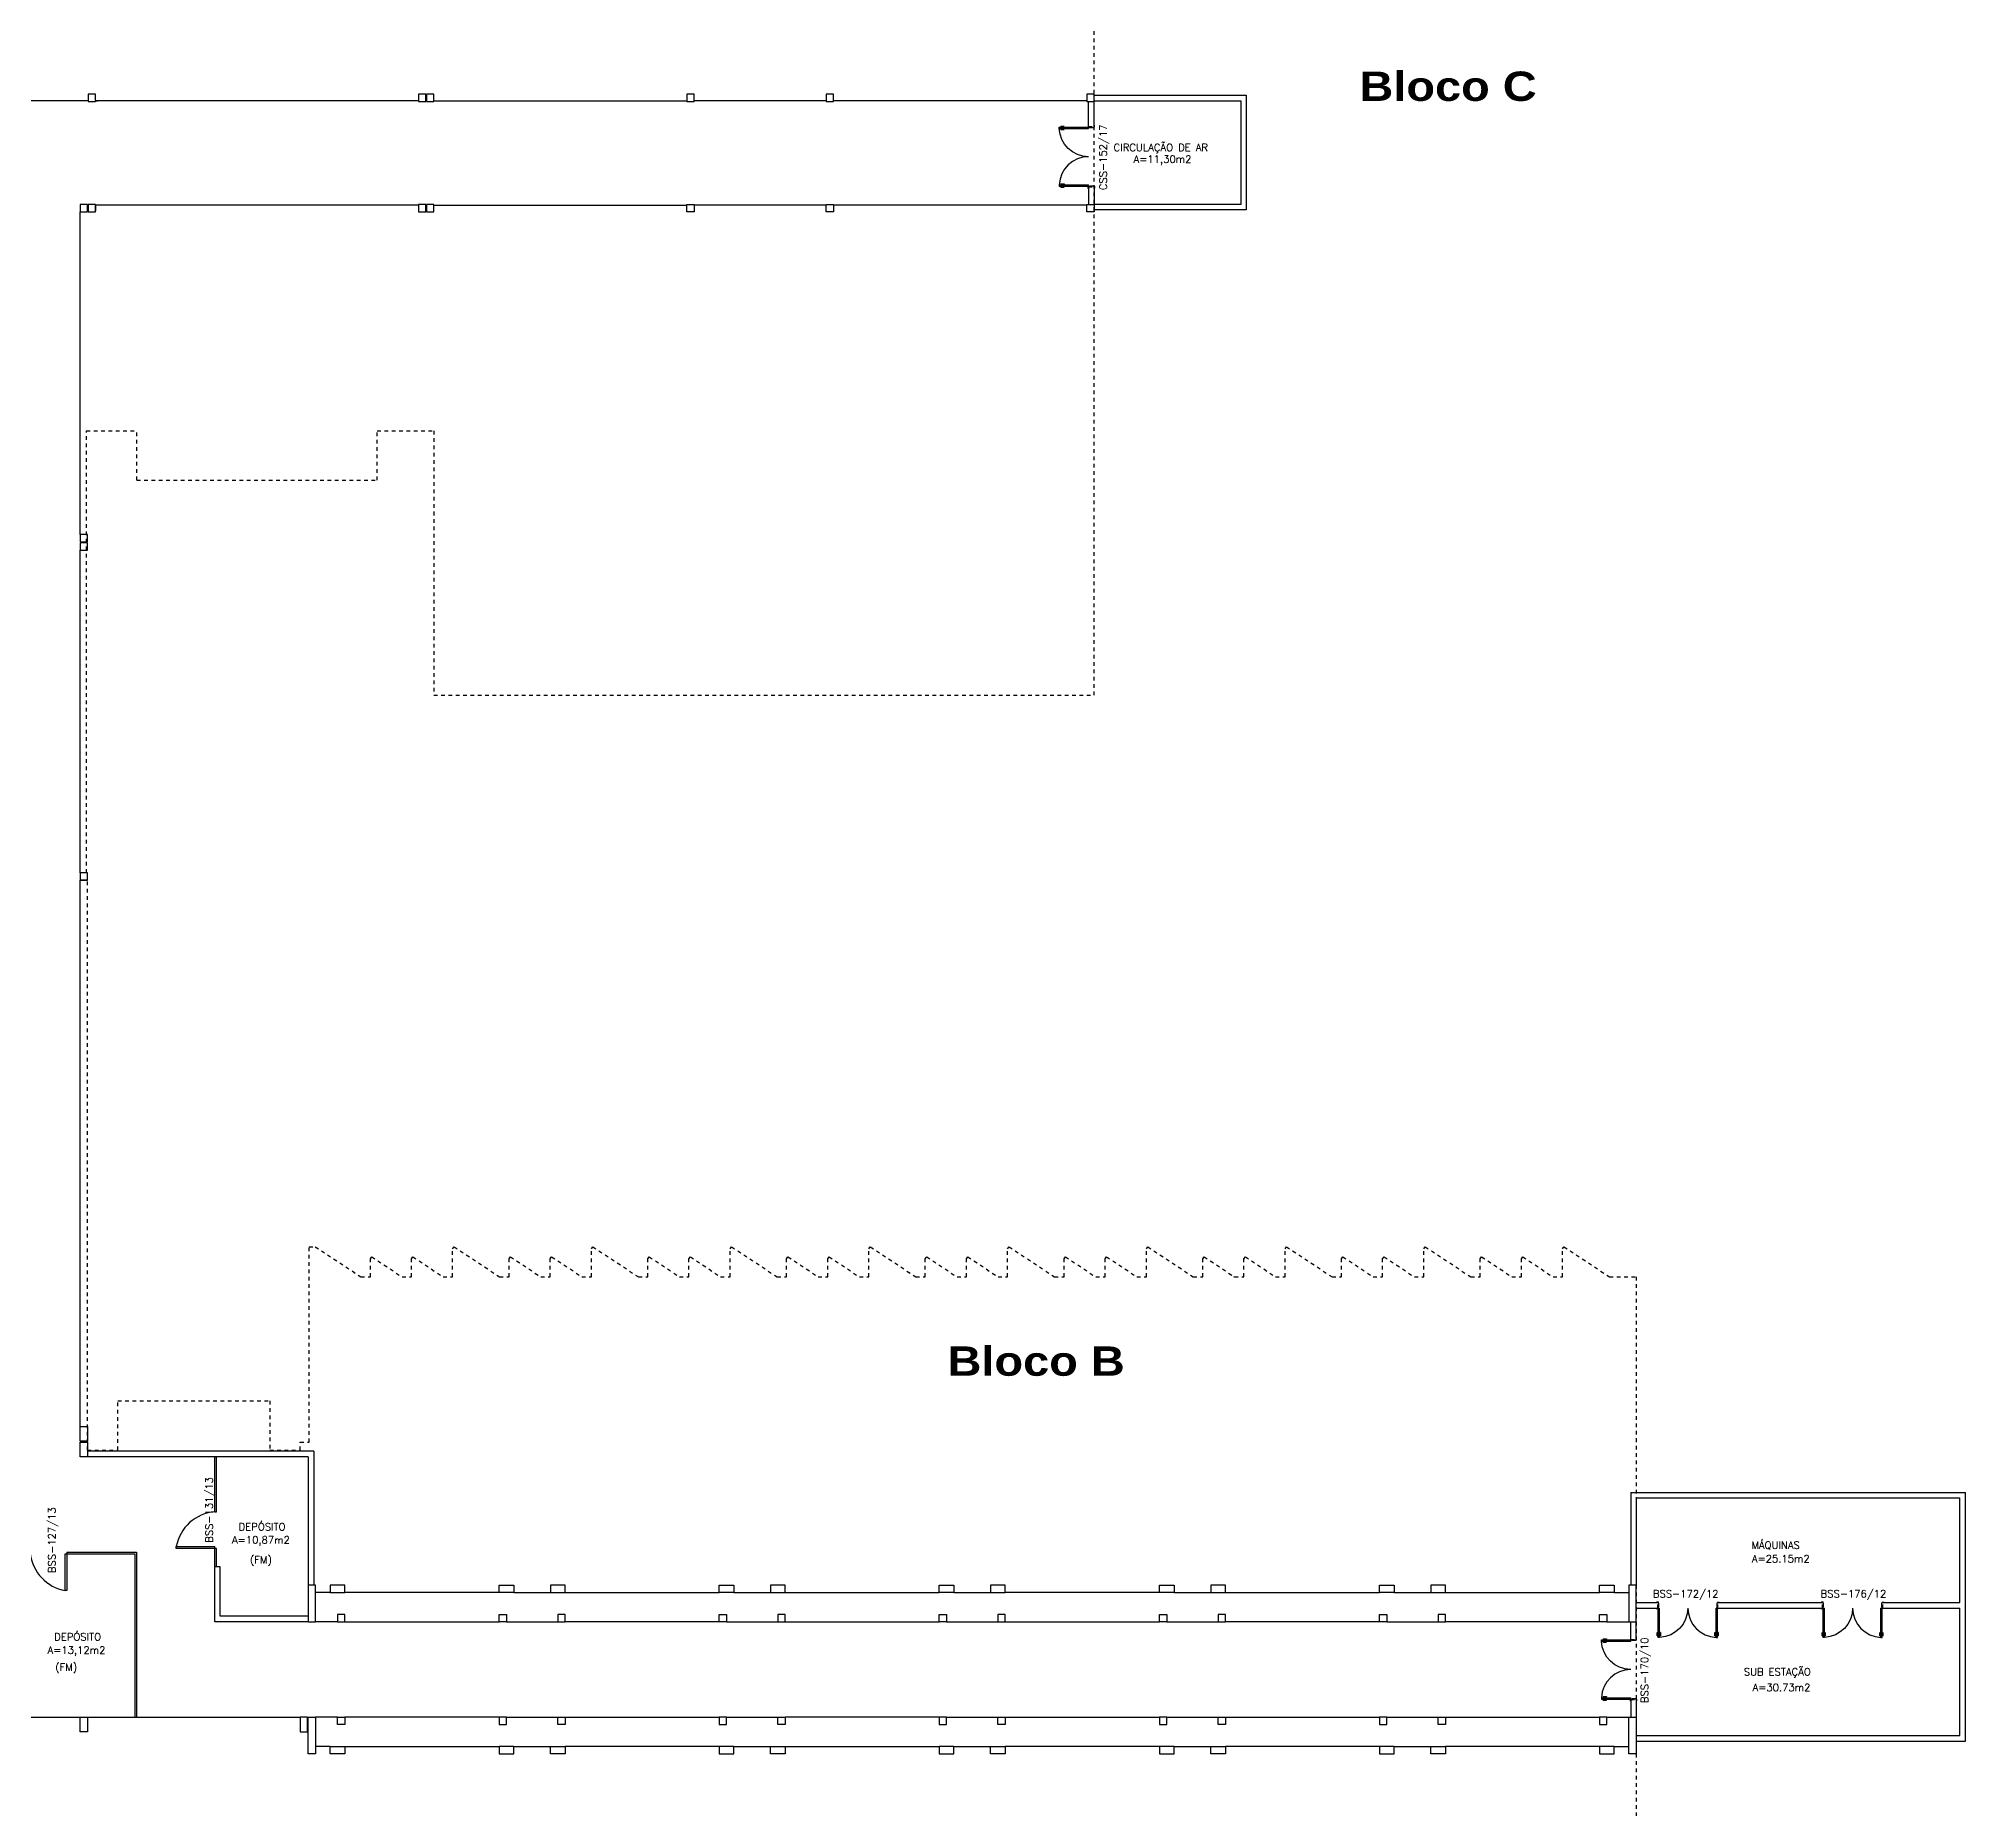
# Model space of a CAD drawing. Extents: x -163 to 27, y -22 to 134.
# Drawn here: x -25.3 to 27.3, y 42.8 to 91.1 of the extents above; entities that cross this region are included whole.
import ezdxf

# ---------------------------------------------------------------- set-up
doc = ezdxf.new("R2010")
doc.units = 0
doc.header["$LTSCALE"] = 0.02
doc.header["$MEASUREMENT"] = 0
doc.linetypes.add('HIDDEN', pattern=[0.375, 0.25, -0.125])
doc.layers.get('0').update_dxf_attribs({"linetype": 'CONTINUOUS'})
for name, color, linetype in [('01', 1, 'CONTINUOUS'), ('ALV', 2, 'CONTINUOUS'), ('ENDEREÇO', 2, 'CONTINUOUS'), ('MACANETA', 2, 'CONTINUOUS'), ('MARCO', 2, 'CONTINUOUS'), ('PILARES', 3, 'CONTINUOUS'), ('PORTA', 2, 'CONTINUOUS'), ('PROJ', 1, 'HIDDEN'), ('TEXTO', 2, 'CONTINUOUS'), ('TEXTO-CARIMBO-EDITAVEL', 3, 'CONTINUOUS'), ('ÁREA', 2, 'CONTINUOUS')]:
    doc.layers.add(name, color=color, linetype=linetype)
doc.styles.add('ARIAL', font='')
doc.styles.add('UNB-100', font='simplex.shx', dxfattribs={"height": 0.2})
doc.styles.add('UNB1-100', font='simplex.shx', dxfattribs={"height": 0.2})
doc.styles.get('ARIAL').set_extended_font_data('Arial Black')

# ---------------------------------------------------------------- blocks, each defined once
blk = doc.blocks.new('PL4')
for p, q in [((0, 0.4), (0.2, 0.4)), ((0, 0), (0, 0.4)), ((0.2, 0), (0, 0)), ((0.2, 0.4), (0.2, 0))]:
    blk.add_line(p, q)
blk = doc.blocks.new('PL')
for p, q in [((0.25, 0.25), (0.25, 0.45)), ((0.25, 0.45), (0.45, 0.45)), ((0.45, 0.25), (0.25, 0.25)), ((0.45, 0.45), (0.45, 0.25))]:
    blk.add_line(p, q)
blk = doc.blocks.new('DOOR-80')
at = {"layer": 'MACANETA', "color": 1}
for p, q in [((-0.08, -0.755), (-0.08, -0.665)), ((-0.08, -0.665), (-0.075, -0.665)), ((-0.08, -0.755), (-0.053, -0.755)), ((-0.075, -0.755), (-0.075, -0.665)), ((-0.075, -0.735), (-0.053, -0.735)), ((-0.053, -0.728), (-0.05, -0.728)), ((-0.053, -0.763), (-0.053, -0.728)), ((-0.053, -0.763), (-0.05, -0.763)), ((-0.012, -0.728), (-0.015, -0.728)), ((-0.012, -0.763), (-0.015, -0.763)), ((-0.012, -0.763), (-0.012, -0.728)), ((0.01, -0.735), (-0.012, -0.735)), ((0.015, -0.755), (-0.012, -0.755)), ((0.01, -0.755), (0.01, -0.665)), ((0.015, -0.665), (0.01, -0.665)), ((0.015, -0.755), (0.015, -0.665))]:
    blk.add_line(p, q, dxfattribs=at)
at = {"layer": 'PORTA'}
for p, q in [((-0.05, -0.8), (-0.05, 0)), ((-0.015, 0), (-0.05, 0)), ((-0.015, -0.8), (-0.015, 0)), ((-0.05, -0.8), (-0.015, -0.8))]:
    blk.add_line(p, q, dxfattribs=at)
at = {"layer": 'PORTA', "color": 1}
blk.add_arc((-0.02, 0), 0.8, 180, 267.8509, dxfattribs=at)

msp = doc.modelspace()

# ---------------------------------------------------------------- linework, layer by layer
at = {"layer": '01'}
for p, q in [((-20.45, 50.91), (-20.45, 52.41)), ((-20.4, 50.91), (-20.4, 52.41)), ((-20.45, 50.91), (-20.4, 50.91)), ((-21.5, 49.96), (-20.45, 49.96)), ((-21.5, 49.91), (-21.5, 49.96)), ((-20.4, 49.91), (-21.5, 49.91)), ((-20.45, 49.41), (-20.45, 49.96)), ((-20.4, 49.41), (-20.4, 49.91)), ((-24.53, 48.759), (-24.53, 49.759)), ((-24.53, 49.759), (-22.63, 49.759)), ((-24.48, 49.809), (-24.48, 48.759)), ((-24.48, 49.809), (-22.58, 49.809)), ((-22.63, 49.759), (-22.63, 45.309)), ((-22.58, 49.809), (-22.58, 45.309)), ((-24.48, 48.759), (-24.53, 48.759)), ((-17.1, 47.91), (-17.7, 47.91)), ((-17.1, 47.91), (-17.7, 47.91)), ((-16.9, 47.91), (-12.7, 47.91)), ((-12.5, 47.91), (-11.1, 47.91)), ((-6.7, 47.91), (-10.9, 47.91)), ((-6.5, 47.91), (-5.1, 47.91)), ((-4.9, 47.91), (-0.7, 47.91)), ((-0.5, 47.91), (0.9, 47.91)), ((1.1, 47.91), (5.3, 47.91)), ((5.5, 47.91), (6.9, 47.91)), ((11.3, 47.91), (7.1, 47.91)), ((11.5, 47.91), (12.9, 47.91)), ((17.3, 47.91), (13.1, 47.91)), ((-17.1, 45.31), (-17.7, 45.31)), ((-17.1, 45.31), (-17.7, 45.31)), ((-12.7, 45.31), (-16.9, 45.31)), ((-12.5, 45.31), (-11.1, 45.31)), ((-10.9, 45.31), (-6.7, 45.31)), ((-6.5, 45.31), (-5.1, 45.31)), ((-0.7, 45.31), (-4.9, 45.31)), ((-0.5, 45.31), (0.9, 45.31)), ((1.1, 45.31), (5.3, 45.31)), ((5.5, 45.31), (6.9, 45.31)), ((7.1, 45.31), (11.3, 45.31)), ((11.5, 45.31), (12.9, 45.31)), ((13.1, 45.31), (17.3, 45.31)), ((17.5, 45.31), (18.1, 45.31)), ((17.578, 45.31), (17.886, 45.31))]:
    msp.add_line(p, q, dxfattribs=at)
for centre, radius, start, end in [((-20.351, 49.745), 1.169, 94.8778, 169.3974), ((-24.308, 49.921), 1.183, 187.886, 259.1764)]:
    msp.add_arc(centre, radius, start, end, dxfattribs=at)
at = {"layer": 'ALV'}
for p, q in [((-23.9, 89.367), (-29.945, 89.367)), ((-23.7, 89.367), (-23.7, 89.517)), ((-14.9, 89.367), (-23.7, 89.367)), ((-23.7, 89.367), (-23.65, 89.367)), ((-14.48, 89.367), (-7.58, 89.367)), ((-3.78, 89.367), (-7.38, 89.367)), ((3.32, 89.367), (-3.58, 89.367)), ((3.37, 88.662), (3.37, 89.342)), ((3.52, 89.517), (7.67, 89.517)), ((3.52, 89.367), (7.52, 89.367)), ((3.52, 88.662), (3.52, 89.342)), ((7.52, 89.367), (7.52, 86.542)), ((7.67, 89.517), (7.67, 86.392)), ((3.37, 87.022), (3.37, 86.542)), ((3.52, 87.022), (3.52, 86.542)), ((-24.12, 77.542), (-24.12, 86.342)), ((-23.7, 86.517), (-23.7, 86.367)), ((-14.9, 86.517), (-23.7, 86.517)), ((-14.48, 86.517), (-7.58, 86.517)), ((-7.58, 86.367), (-7.58, 86.517)), ((-3.78, 86.517), (-7.38, 86.517)), ((3.32, 86.517), (-3.58, 86.517)), ((-3.58, 86.517), (-3.58, 86.367)), ((7.52, 86.542), (3.52, 86.542)), ((7.67, 86.392), (3.52, 86.392)), ((-24.12, 68.322), (-24.12, 77.122)), ((-24.12, 53.231), (-24.12, 68.122)), ((-23.92, 68.122), (-24.12, 68.122)), ((-17.75, 52.56), (-23.92, 52.559)), ((-17.75, 52.56), (-17.75, 48.91)), ((-17.9, 52.41), (-23.92, 52.409)), ((-17.9, 52.41), (-17.9, 48.91)), ((18.15, 51.435), (27.275, 51.435)), ((18.15, 51.435), (18.15, 48.91)), ((18.3, 51.285), (27.125, 51.285)), ((18.3, 51.285), (18.3, 48.91)), ((27.125, 48.435), (27.125, 51.285)), ((27.275, 44.66), (27.275, 51.435)), ((-20.45, 47.91), (-20.45, 49.41)), ((-20.3, 49.41), (-20.45, 49.41)), ((-20.3, 48.06), (-20.3, 49.41)), ((-17.3, 48.71), (-17.7, 48.71)), ((-12.7, 48.71), (-16.9, 48.71)), ((-12.3, 48.71), (-11.3, 48.71)), ((-10.9, 48.71), (-6.7, 48.71)), ((-6.3, 48.71), (-5.3, 48.71)), ((-4.9, 48.71), (-0.7, 48.71)), ((-0.3, 48.71), (0.7, 48.71)), ((5.3, 48.71), (1.1, 48.71)), ((5.7, 48.71), (6.7, 48.71)), ((7.1, 48.71), (11.3, 48.71)), ((11.7, 48.71), (12.7, 48.71)), ((13.1, 48.71), (17.3, 48.71)), ((17.7, 48.71), (18.1, 48.71)), ((18.3, 48.435), (18.887, 48.435)), ((20.527, 48.435), (23.38, 48.435)), ((25.02, 48.435), (27.125, 48.435)), ((-17.9, 47.91), (-20.45, 47.91)), ((-17.9, 48.06), (-20.3, 48.06)), ((17.5, 47.91), (18.1, 47.91)), ((18.15, 47.43), (18.15, 47.91)), ((18.3, 48.285), (18.887, 48.285)), ((18.3, 47.43), (18.3, 47.91)), ((20.527, 48.285), (23.38, 48.285)), ((25.02, 48.285), (27.125, 48.285)), ((27.125, 44.81), (27.125, 48.285)), ((18.15, 45.79), (18.15, 45.31)), ((18.3, 45.79), (18.3, 45.31)), ((-29.92, 45.309), (-24.12, 45.309)), ((-23.92, 45.309), (-18.12, 45.309)), ((18.3, 44.81), (27.125, 44.81)), ((18.3, 44.66), (27.275, 44.66)), ((-17.3, 44.51), (-17.7, 44.51)), ((-16.9, 44.51), (-12.7, 44.51)), ((-12.3, 44.51), (-11.3, 44.51)), ((-6.7, 44.51), (-10.9, 44.51)), ((-6.3, 44.51), (-5.3, 44.51)), ((-4.9, 44.51), (-0.7, 44.51)), ((-0.3, 44.51), (0.7, 44.51)), ((5.3, 44.51), (1.1, 44.51)), ((5.7, 44.51), (6.7, 44.51)), ((11.3, 44.51), (7.1, 44.51)), ((11.7, 44.51), (12.7, 44.51)), ((17.3, 44.51), (13.1, 44.51)), ((17.7, 44.51), (18.1, 44.51))]:
    msp.add_line(p, q, dxfattribs=at)
at = {"layer": 'ALV', "linetype": 'HIDDEN'}
for p, q in [((3.37, 88.662), (3.52, 88.662)), ((3.37, 87.022), (3.52, 87.022)), ((18.887, 48.285), (18.887, 48.435)), ((20.527, 48.285), (20.527, 48.435)), ((23.38, 48.285), (23.38, 48.435)), ((25.02, 48.285), (25.02, 48.435)), ((18.15, 47.43), (18.3, 47.43)), ((18.15, 45.79), (18.3, 45.79))]:
    msp.add_line(p, q, dxfattribs=at)
at = {"layer": 'MARCO', "linetype": 'HIDDEN'}
for p, q in [((3.37, 88.707), (3.36, 88.707)), ((3.36, 88.707), (3.36, 88.657)), ((3.36, 88.657), (3.37, 88.657)), ((3.37, 88.662), (3.37, 88.657)), ((3.37, 88.657), (3.37, 88.647)), ((3.37, 88.647), (3.405, 88.647)), ((3.405, 88.647), (3.405, 88.637)), ((3.405, 88.637), (3.52, 88.637)), ((3.53, 88.697), (3.52, 88.697)), ((3.52, 88.662), (3.52, 88.647)), ((3.52, 88.637), (3.52, 88.647)), ((3.52, 88.647), (3.53, 88.647)), ((3.53, 88.647), (3.53, 88.697)), ((3.36, 87.027), (3.37, 87.027)), ((3.36, 86.977), (3.36, 87.027)), ((3.37, 86.977), (3.36, 86.977)), ((3.37, 87.037), (3.405, 87.037)), ((3.37, 87.027), (3.37, 87.037)), ((3.37, 87.022), (3.37, 87.027)), ((3.405, 87.047), (3.52, 87.047)), ((3.405, 87.037), (3.405, 87.047)), ((3.52, 87.047), (3.52, 87.037)), ((3.52, 87.022), (3.52, 87.037)), ((3.52, 87.037), (3.53, 87.037)), ((3.53, 86.987), (3.52, 86.987)), ((3.53, 87.037), (3.53, 86.987)), ((18.902, 48.445), (18.852, 48.445)), ((18.852, 48.445), (18.852, 48.435)), ((18.887, 48.435), (18.902, 48.435)), ((18.902, 48.435), (18.902, 48.445)), ((18.912, 48.435), (18.902, 48.435)), ((18.912, 48.32), (18.912, 48.435)), ((20.502, 48.435), (20.512, 48.435)), ((20.502, 48.32), (20.502, 48.435)), ((20.512, 48.445), (20.562, 48.445)), ((20.512, 48.435), (20.512, 48.445)), ((20.527, 48.435), (20.512, 48.435)), ((20.562, 48.445), (20.562, 48.435)), ((23.395, 48.445), (23.345, 48.445)), ((23.345, 48.445), (23.345, 48.435)), ((23.38, 48.435), (23.395, 48.435)), ((23.395, 48.435), (23.395, 48.445)), ((23.405, 48.435), (23.395, 48.435)), ((23.405, 48.32), (23.405, 48.435)), ((24.995, 48.435), (25.005, 48.435)), ((24.995, 48.32), (24.995, 48.435)), ((25.005, 48.445), (25.055, 48.445)), ((25.005, 48.435), (25.005, 48.445)), ((25.02, 48.435), (25.005, 48.435)), ((25.055, 48.445), (25.055, 48.435)), ((18.842, 48.285), (18.842, 48.275)), ((18.842, 48.275), (18.892, 48.275)), ((18.887, 48.285), (18.892, 48.285)), ((18.892, 48.275), (18.892, 48.285)), ((18.892, 48.285), (18.902, 48.285)), ((18.902, 48.285), (18.902, 48.32)), ((18.902, 48.32), (18.912, 48.32)), ((20.512, 48.32), (20.502, 48.32)), ((20.512, 48.285), (20.512, 48.32)), ((20.522, 48.285), (20.512, 48.285)), ((20.527, 48.285), (20.522, 48.285)), ((20.522, 48.275), (20.522, 48.285)), ((20.572, 48.275), (20.522, 48.275)), ((20.572, 48.285), (20.572, 48.275)), ((23.335, 48.285), (23.335, 48.275)), ((23.335, 48.275), (23.385, 48.275)), ((23.38, 48.285), (23.385, 48.285)), ((23.385, 48.275), (23.385, 48.285)), ((23.385, 48.285), (23.395, 48.285)), ((23.395, 48.285), (23.395, 48.32)), ((23.395, 48.32), (23.405, 48.32)), ((25.005, 48.32), (24.995, 48.32)), ((25.005, 48.285), (25.005, 48.32)), ((25.015, 48.285), (25.005, 48.285)), ((25.02, 48.285), (25.015, 48.285)), ((25.015, 48.275), (25.015, 48.285)), ((25.065, 48.275), (25.015, 48.275)), ((25.065, 48.285), (25.065, 48.275)), ((18.15, 47.475), (18.14, 47.475)), ((18.14, 47.475), (18.14, 47.425)), ((18.14, 47.425), (18.15, 47.425)), ((18.15, 47.43), (18.15, 47.425)), ((18.15, 47.425), (18.15, 47.415)), ((18.15, 47.415), (18.185, 47.415)), ((18.185, 47.415), (18.185, 47.405)), ((18.185, 47.405), (18.3, 47.405)), ((18.31, 47.465), (18.3, 47.465)), ((18.3, 47.43), (18.3, 47.415)), ((18.3, 47.405), (18.3, 47.415)), ((18.3, 47.415), (18.31, 47.415)), ((18.31, 47.415), (18.31, 47.465)), ((18.14, 45.795), (18.15, 45.795)), ((18.14, 45.745), (18.14, 45.795)), ((18.15, 45.745), (18.14, 45.745)), ((18.15, 45.805), (18.185, 45.805)), ((18.15, 45.795), (18.15, 45.805)), ((18.15, 45.79), (18.15, 45.795)), ((18.185, 45.815), (18.3, 45.815)), ((18.185, 45.805), (18.185, 45.815)), ((18.3, 45.815), (18.3, 45.805)), ((18.3, 45.79), (18.3, 45.805)), ((18.3, 45.805), (18.31, 45.805)), ((18.31, 45.755), (18.3, 45.755)), ((18.31, 45.805), (18.31, 45.755))]:
    msp.add_line(p, q, dxfattribs=at)
at = {"layer": 'PILARES'}
for points in [[(-17.9, 48.91), (-17.9, 47.91), (-17.7, 47.91), (-17.7, 48.91)], [(18.1, 48.91), (18.1, 47.91), (18.3, 47.91), (18.3, 48.91)], [(-17.9, 44.31), (-17.9, 45.31), (-17.7, 45.31), (-17.7, 44.31)], [(18.1, 44.31), (18.1, 45.31), (18.3, 45.31), (18.3, 44.31)]]:
    msp.add_lwpolyline(points, close=True, dxfattribs=at)
at = {"layer": 'PROJ'}
for p, q in [((3.52, 73.167), (3.52, 101.776)), ((-23.945, 80.367), (-22.575, 80.367)), ((-23.945, 68.322), (-23.945, 80.367)), ((-22.575, 79.027), (-22.575, 80.367)), ((-16.025, 80.367), (-14.48, 80.367)), ((-16.025, 79.027), (-16.025, 80.367)), ((-14.48, 80.367), (-14.48, 73.167)), ((-22.575, 79.027), (-16.025, 79.027)), ((-14.48, 73.167), (3.52, 73.167)), ((-23.92, 52.584), (-23.92, 68.122))]:
    msp.add_line(p, q, dxfattribs=at)
msp.add_lwpolyline([(-23.92, 52.584), (-23.095, 52.584), (-23.096, 53.936), (-18.946, 53.936), (-18.946, 52.586), (-18.12, 52.586), (-18.12, 52.809), (-17.875, 52.809), (-17.875, 58.134), (-17.709, 58.134), (-16.466, 57.31), (-16.209, 57.31), (-16.209, 57.8), (-16.17, 57.858), (-15.344, 57.31), (-15.087, 57.31), (-15.087, 57.8), (-15.048, 57.858), (-14.223, 57.31), (-13.965, 57.31), (-13.965, 58.076), (-13.926, 58.134), (-12.684, 57.31), (-12.427, 57.31), (-12.427, 57.8), (-12.388, 57.858), (-11.562, 57.31), (-11.305, 57.31), (-11.305, 57.8), (-11.266, 57.858), (-10.44, 57.31), (-10.183, 57.31), (-10.183, 58.076), (-10.144, 58.134), (-8.902, 57.31), (-8.645, 57.31), (-8.645, 57.8), (-8.606, 57.858), (-7.78, 57.31), (-7.523, 57.31), (-7.523, 57.8), (-7.484, 57.858), (-6.659, 57.31), (-6.401, 57.31), (-6.401, 58.076), (-6.362, 58.134), (-5.12, 57.31), (-4.863, 57.31), (-4.863, 57.8), (-4.824, 57.858), (-3.998, 57.31), (-3.741, 57.31), (-3.741, 57.8), (-3.702, 57.858), (-2.876, 57.31), (-2.619, 57.31), (-2.619, 58.076), (-2.58, 58.134), (-1.338, 57.31), (-1.081, 57.31), (-1.081, 57.8), (-1.042, 57.858), (-0.216, 57.31), (0.041, 57.31), (0.041, 57.8), (0.08, 57.858), (0.905, 57.31), (1.163, 57.31), (1.163, 58.076), (1.202, 58.134), (2.444, 57.31), (2.701, 57.31), (2.701, 57.8), (2.74, 57.858), (3.566, 57.31), (3.823, 57.31), (3.823, 57.8), (3.862, 57.858), (4.688, 57.31), (4.945, 57.31), (4.945, 58.076), (4.984, 58.134), (6.226, 57.31), (6.483, 57.31), (6.483, 57.8), (6.522, 57.858), (7.325, 57.325), (7.348, 57.31), (7.605, 57.31), (7.605, 57.8), (7.644, 57.858), (8.469, 57.31), (8.727, 57.31), (8.727, 58.076), (8.766, 58.134), (10.008, 57.31), (10.265, 57.31), (10.265, 57.8), (10.304, 57.858), (11.13, 57.31), (11.387, 57.31), (11.387, 57.8), (11.426, 57.858), (12.252, 57.31), (12.509, 57.31), (12.509, 58.076), (12.548, 58.134), (13.79, 57.31), (14.047, 57.31), (14.047, 57.8), (14.086, 57.858), (14.912, 57.31), (15.169, 57.31), (15.169, 57.8), (15.208, 57.858), (16.033, 57.31), (16.291, 57.31), (16.291, 58.076), (16.33, 58.134), (17.572, 57.31), (18.3, 57.31), (18.3, 36.41)], dxfattribs=at)

# ---------------------------------------------------------------- block references
at = {"layer": 'PILARES', "xscale": -1}
for name, p in [('PL', (-23.45, 89.092)), ('PL', (-14.45, 89.092)), ('PL', (-14.23, 89.092)), ('PL', (-7.13, 89.092)), ('PL', (-3.33, 89.092)), ('PL', (3.77, 89.092)), ('PL', (-23.67, 86.092)), ('PL', (-23.45, 86.092)), ('PL', (-14.45, 86.092)), ('PL', (-14.23, 86.092)), ('PL', (-23.67, 77.092)), ('PL', (-23.67, 76.872)), ('PL', (-23.67, 67.872)), ('PL', (-16.65, 47.66)), ('PL', (-10.65, 47.66)), ('PL', (-4.65, 47.66)), ('PL', (1.35, 47.66)), ('PL', (7.35, 47.66)), ('PL', (13.35, 47.66)), ('PL4', (-17.92, 44.909))]:
    msp.add_blockref(name, p, dxfattribs=at)
at = {"layer": 'PILARES'}
for name, p, rotation in [('PL', (-7.13, 86.792), 180), ('PL', (-3.33, 86.792), 180), ('PL', (3.77, 86.792), 180), ('PL4', (-12.7, 48.91), 270), ('PL4', (-6.7, 48.91), 270), ('PL4', (-0.7, 48.91), 270), ('PL4', (5.3, 48.91), 270), ('PL4', (11.3, 48.91), 270), ('PL4', (17.3, 48.91), 270), ('PL', (-16.65, 45.56), 180), ('PL', (-10.65, 45.56), 180), ('PL', (-4.65, 45.56), 180), ('PL', (1.35, 45.56), 180), ('PL', (7.35, 45.56), 180), ('PL', (13.35, 45.56), 180), ('PL4', (-16.9, 44.31), 90), ('PL4', (-10.9, 44.31), 90), ('PL4', (-4.9, 44.31), 90), ('PL4', (1.1, 44.31), 90), ('PL4', (7.1, 44.31), 90), ('PL4', (13.1, 44.31), 90)]:
    msp.add_blockref(name, p, dxfattribs=dict(at, rotation=rotation))
for name, p in [('PL4', (-24.12, 52.829)), ('PL4', (-24.12, 52.409)), ('PL', (-12.95, 47.66)), ('PL', (-6.95, 47.66)), ('PL', (-0.95, 47.66)), ('PL', (5.05, 47.66)), ('PL', (11.05, 47.66)), ('PL', (17.05, 47.66)), ('PL4', (-24.12, 44.909))]:
    msp.add_blockref(name, p, dxfattribs=at)
at = {"layer": 'PILARES', "xscale": -1}
for name, p, rotation in [('PL4', (-16.9, 48.91), 90), ('PL4', (-10.9, 48.91), 90), ('PL4', (-4.9, 48.91), 90), ('PL4', (1.1, 48.91), 90), ('PL4', (7.1, 48.91), 90), ('PL4', (13.1, 48.91), 90), ('PL', (-12.95, 45.56), 180), ('PL', (-6.95, 45.56), 180), ('PL', (-0.95, 45.56), 180), ('PL', (5.05, 45.56), 180), ('PL', (11.05, 45.56), 180), ('PL', (17.05, 45.56), 180), ('PL4', (-12.7, 44.31), 270), ('PL4', (-6.7, 44.31), 270), ('PL4', (-0.7, 44.31), 270), ('PL4', (5.3, 44.31), 270), ('PL4', (11.3, 44.31), 270), ('PL4', (17.3, 44.31), 270)]:
    msp.add_blockref(name, p, dxfattribs=dict(at, rotation=rotation))
at = {"layer": 'PORTA', "linetype": 'HIDDEN', "xscale": -1}
for p, rotation in [((3.37, 88.662), 269.9999999948541), ((18.887, 48.285), 359.9999999948549), ((23.38, 48.285), 359.9999999948549), ((18.15, 47.43), 269.9999999948541)]:
    msp.add_blockref('DOOR-80', p, dxfattribs=dict(at, rotation=rotation))
at = {"layer": 'PORTA', "linetype": 'HIDDEN', "rotation": 270}
for p in [(3.37, 87.022), (18.15, 45.79)]:
    msp.add_blockref('DOOR-80', p, dxfattribs=at)
at = {"layer": 'PORTA', "linetype": 'HIDDEN'}
for p in [(20.527, 48.285), (25.02, 48.285)]:
    msp.add_blockref('DOOR-80', p, dxfattribs=at)

# ---------------------------------------------------------------- texts
at = {"layer": 'ENDEREÇO', "style": 'UNB1-100'}
for s, p in [('CSS-152/17', (3.867, 86.928)), ('BSS-131/13', (-20.505, 50.062)), ('BSS-127/13', (-24.79, 49.238)), ('BSS-170/10', (18.628, 45.692))]:
    msp.add_text(s, height=0.2, rotation=90, dxfattribs=at).set_placement(p)
for s, p in [('BSS-172/12', (18.753, 48.574)), ('BSS-176/12', (23.326, 48.574))]:
    msp.add_text(s, height=0.2, dxfattribs=at).set_placement(p)
at = {"layer": 'TEXTO', "style": 'UNB-100'}
for s, p in [('DEPÓSITO', (-19.799, 50.399)), ('(FM)', (-19.492, 49.5)), ('DEPÓSITO', (-24.827, 47.398)), ('(FM)', (-24.8, 46.574))]:
    msp.add_text(s, height=0.2, dxfattribs=at).set_placement(p)
at = {"layer": 'TEXTO-CARIMBO-EDITAVEL', "ltscale": 0.35, "style": 'ARIAL'}
for s, p in [('Bloco C', (10.754, 89.362)), ('Bloco B', (-0.475, 54.615))]:
    msp.add_text(s, height=0.8, dxfattribs=at).set_placement(p)
at = {"layer": 'ÁREA', "style": 'UNB1-100'}
for s, p in [('CIRCULAÇÃO DE AR', (4.054, 87.995)), ('A=11,30m2', (4.598, 87.675)), ('A=10,87m2', (-19.98, 50.041)), ('MÁQUINAS', (21.44, 49.898)), ('A=25.15m2', (21.452, 49.529)), ('A=13,12m2', (-25.008, 47.04)), ('SUB ESTAÇÃO', (21.232, 46.444)), ('A=30.73m2', (21.471, 46.021))]:
    msp.add_text(s, height=0.2, dxfattribs=at).set_placement(p)

doc.saveas('drawing.dxf')
